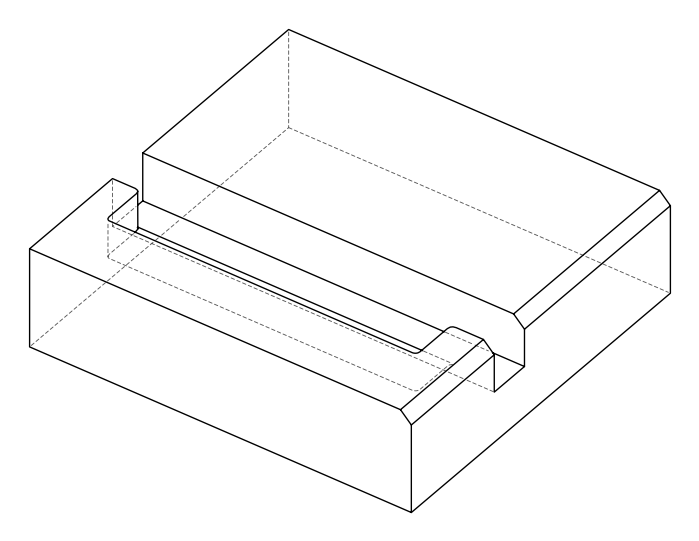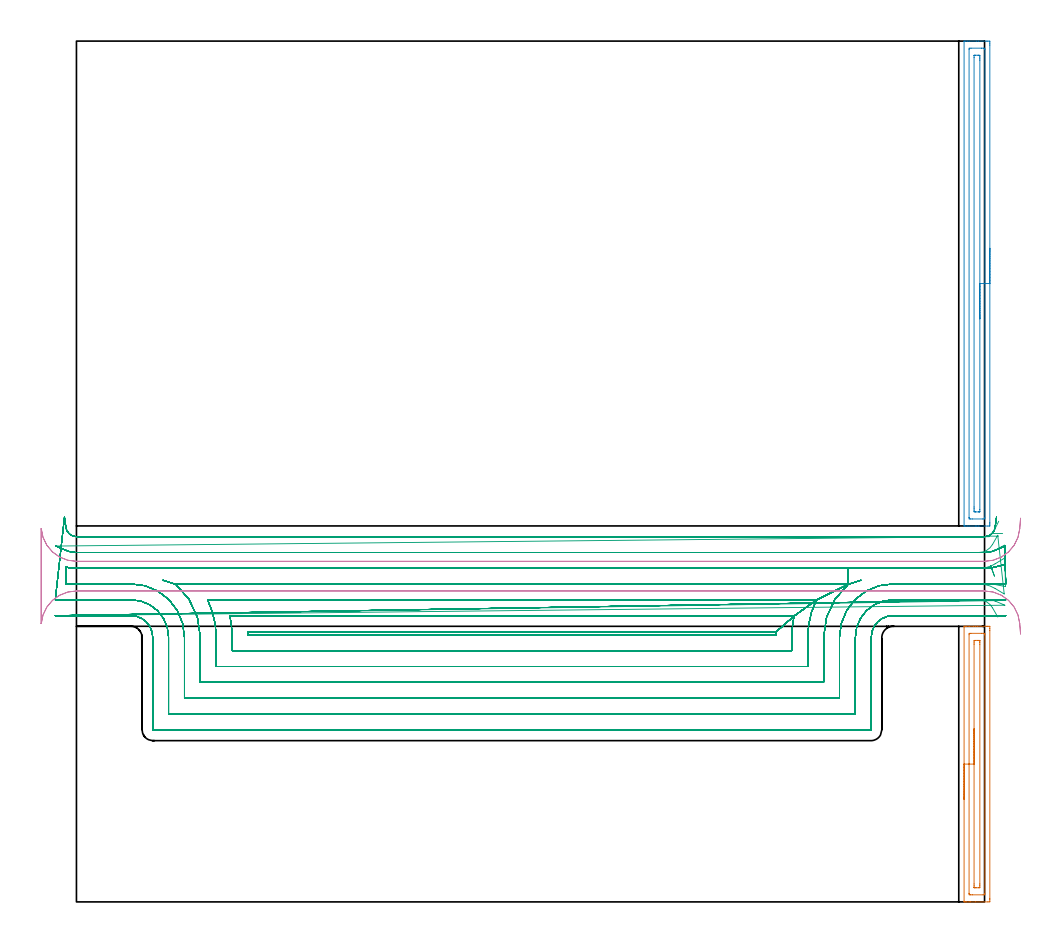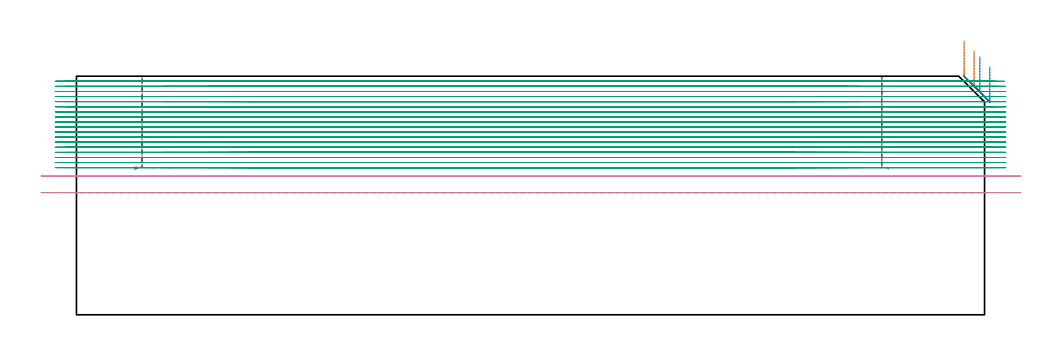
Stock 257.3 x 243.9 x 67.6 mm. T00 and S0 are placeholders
(PLAN: 4 operations, 2 tool changes, 140.7 min)
(1 AREA_MILL | FG_CHAMFER_SURFACE | UGT0205_001 | 2.07 min | 2204 mm3)
(2 AREA_MILL_1 | FG_CHAMFER_SURFACE_1 | UGT0205_001 | 3.49 min | 3785 mm3)
(3 MILL_OPEN_POCKET | POCKET_OPEN | NXT0201_008 | Follow Part, ap 1.5, ae 75% | 132.71 min | 364959 mm3)
(4 MILL_RECTANGULAR_SLOT | SLOT_RECTANGULAR | UGT0201_094 | Follow Part, ap 5, ae 75% | 2.46 min | 51886 mm3)
(TOOL UGT0205_001 | Chamfer Mill 20 x 3 x 45 deg. | D20 FL50 Z2)
(TOOL NXT0201_008 | ENDMILL 6mm [2P460-0600-NA 1630] | D6 FL26 Z6)
(TOOL UGT0201_094 | End mill 20 mm | D20 FL38 Z4)
(OP 1 AREA_MILL)
G17 G21 G94 G90
T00 M6
G54
G17 G0 G90 X251.5 Y29.047 S1061 M3
G43 Z77.6 H0
G94 G1 Y29.085 Z76.728 F250.
Y29.199 Z75.863
Y29.388 Z75.012
Y29.65 Z74.18
Y29.984 Z73.374
Y30.387 Z72.6
Y30.855 Z71.864
Y31.386 Z71.172
Y31.976 Z70.529
Y32.619 Z69.94
Y33.311 Z69.408
Y34.047 Z68.94
Y34.821 Z68.537
Y35.627 Z68.203
Y36.459 Z67.941
Y37.31 Z67.752
Y38.175 Z67.638
Y39.047 Z67.6
Y77.924
X251.502 Y78.091 Z67.588
X251.538 Y78.1 Z67.552
X251.926 Z67.173
X252.232 Z66.867
X252.93 Z66.165
X254.167 Z64.93
X254.706 Z64.389
X255.324 Z63.771
X257.988 Z61.109
X258.258 Y78.098 Z60.839
X258.791 Y78.092 Z60.306
X258.794 Y78.017 Z60.303
X258.799 Y77.478 Z60.301
X258.8 Y76.932 Z60.3
Y0.97
X258.799 Y0.622 Z60.301
X258.794 Y0.082 Z60.303
X258.792 Y0.008 Z60.306
X258.258 Y0. Z60.839
X254.706 Z64.389
X253.279 Z65.817
X252.93 Z66.165
X252.232 Z66.867
X251.926 Z67.174
X251.538 Z67.552
X251.524 Y0.01 Z67.567
X251.504 Y0.072 Z67.59
X251.5 Y0.176 Z67.6
Y39.047
X252.914 Z66.186
X252.915 Y75.706 Z66.185
X252.93 Y76.09 Z66.17
X253.412 Y76.099 Z65.688
X256.482 Y76.1 Z62.618
X256.964 Y76.099 Z62.136
X257.37 Y76.09 Z61.73
X257.385 Y75.69 Z61.715
X257.386 Y75.674 Z61.714
X257.385 Y2.394 Z61.715
X257.37 Y2.01 Z61.73
X256.888 Y2.001 Z62.212
X253.818 Y2. Z65.282
X253.336 Y2.001 Z65.764
X252.93 Y2.01 Z66.17
X252.915 Y2.41 Z66.185
X252.914 Y2.426 Z66.186
Y39.047
X254.328 Z64.772
X254.329 Y73.009 Z64.771
X254.33 Y73.388 Z64.77
X254.333 Y73.903 Z64.767
X254.335 Y74.083 Z64.765
X254.515 Y74.095 Z64.585
X254.706 Y74.097 Z64.394
X255.398 Y74.1 Z63.702
X255.594 Y74.099 Z63.506
X255.79 Y74.097 Z63.31
X255.92 Y74.093 Z63.18
X255.962 Y74.09 Z63.138
X255.965 Y74.073 Z63.135
X255.968 Y74.029 Z63.132
X255.97 Y73.903 Z63.13
X255.971 Y73.523 Z63.129
X255.972 Y73.009 Z63.128
X255.971 Y5.091 Z63.129
X255.97 Y4.712 Z63.13
X255.967 Y4.197 Z63.133
X255.965 Y4.017 Z63.135
X255.785 Y4.005 Z63.315
X255.594 Y4.003 Z63.506
X254.902 Y4. Z64.198
X254.706 Y4.001 Z64.394
X254.51 Y4.003 Z64.59
X254.38 Y4.007 Z64.72
X254.338 Y4.01 Z64.762
X254.335 Y4.027 Z64.765
X254.332 Y4.071 Z64.768
X254.33 Y4.197 Z64.77
X254.329 Y4.577 Z64.771
X254.328 Y5.091 Z64.772
Y39.047
Y39.918 Z64.81
Y40.783 Z64.924
Y41.635 Z65.112
Y42.467 Z65.375
Y43.273 Z65.709
Y44.047 Z66.111
Y44.783 Z66.58
Y45.475 Z67.111
Y46.118 Z67.701
Y46.707 Z68.344
Y47.238 Z69.036
Y47.707 Z69.772
Y48.11 Z70.545
Y48.444 Z71.351
Y48.706 Z72.183
Y48.895 Z73.035
Y49.009 Z73.9
Y49.047 Z74.772
G0 Z77.6
M5
M2
(OP 2 AREA_MILL_1)
G17 G21 G94 G90
T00 M6
G54
G17 G0 G90 X258.8 Y185.2 S1061 M3
G43 Z77.6 H0
Z70.3
G94 G1 Y185.162 Z69.428 F250.
Y185.048 Z68.564
Y184.859 Z67.712
Y184.597 Z66.88
Y184.263 Z66.074
Y183.86 Z65.3
Y183.392 Z64.564
Y182.86 Z63.872
Y182.271 Z63.229
Y181.628 Z62.64
Y180.936 Z62.108
Y180.2 Z61.64
Y179.426 Z61.237
Y178.62 Z60.903
Y177.788 Z60.641
Y176.937 Z60.452
Y176.072 Z60.338
Y175.2 Z60.3
Y107.425
X258.799 Y107.078 Z60.301
X258.793 Y106.541 Z60.303
X258.791 Y106.508 Z60.305
X258.258 Y106.5 Z60.838
X255.594 Z63.5
X254.971 Z64.127
X254.706 Z64.391
X252.93 Z66.165
X252.401 Z66.698
X251.823 Z67.276
X251.529 Z67.562
X251.503 Y106.509 Z67.588
X251.5 Y106.633 Z67.6
Y243.767
X251.503 Y243.891 Z67.588
X251.529 Y243.9 Z67.562
X251.823 Z67.276
X252.401 Z66.698
X252.93 Z66.165
X254.971 Z64.127
X255.594 Z63.5
X257.946 Z61.15
X258.258 Y243.898 Z60.838
X258.791 Y243.892 Z60.305
X258.793 Y243.859 Z60.303
X258.799 Y243.322 Z60.301
X258.8 Y242.778 Z60.3
Y175.2
X257.386 Z61.714
X257.385 Y108.844 Z61.715
X257.37 Y108.51 Z61.73
X256.838 Y108.501 Z62.262
X253.818 Y108.5 Z65.282
X253.286 Y108.502 Z65.814
X252.93 Y108.51 Z66.17
X252.915 Y108.859 Z66.185
X252.914 Y108.875 Z66.186
X252.915 Y241.557 Z66.185
X252.93 Y241.89 Z66.17
X253.462 Y241.899 Z65.638
X256.482 Y241.9 Z62.618
X257.014 Y241.898 Z62.086
X257.37 Y241.89 Z61.73
X257.385 Y241.541 Z61.715
Y241.525
X257.386 Y175.2 Z61.714
X255.972 Z63.128
X255.971 Y111.153 Z63.129
X255.967 Y110.64 Z63.133
X255.965 Y110.547 Z63.135
X255.96 Y110.51 Z63.14
X255.873 Y110.506 Z63.227
X255.732 Y110.501 Z63.368
X255.594 Y110.5 Z63.506
X254.845 Y110.501 Z64.255
X254.706 Y110.504 Z64.394
X254.567 Y110.509 Z64.533
X254.335 Y110.523 Z64.765
X254.333 Y110.64 Z64.767
X254.33 Y111.017 Z64.77
X254.329 Y111.53 Z64.771
X254.328 Y111.909 Z64.772
X254.329 Y239.248 Z64.771
X254.333 Y239.76 Z64.767
X254.335 Y239.853 Z64.765
X254.34 Y239.89 Z64.76
X254.427 Y239.894 Z64.673
X254.568 Y239.899 Z64.532
X254.706 Y239.9 Z64.394
X255.455 Y239.899 Z63.645
X255.594 Y239.897 Z63.506
X255.733 Y239.891 Z63.367
X255.965 Y239.877 Z63.135
X255.967 Y239.76 Z63.133
X255.97 Y239.383 Z63.13
X255.971 Y238.87 Z63.129
X255.972 Y238.491
Y175.2 Z63.128
Y174.328 Z63.167
Y173.464 Z63.28
Y172.612 Z63.469
Y171.78 Z63.732
Y170.974 Z64.065
Y170.2 Z64.468
Y169.464 Z64.937
Y168.772 Z65.468
Y168.129 Z66.057
Y167.54 Z66.701
Y167.008 Z67.393
Y166.54 Z68.128
Y166.137 Z68.902
Y165.803 Z69.708
Y165.541 Z70.54
Y165.352 Z71.392
Y165.238 Z72.257
Y165.2 Z73.128
G0 Z77.6
M5
M2
(OP 3 MILL_OPEN_POCKET)
G17 G21 G94 G90
T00 M6
G54
G17 G0 G90 X262.867 Y97.35 S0 M3
G43 Z77.6 H1
Z66.161
G94 G1 X260.3 Y95.798 F250.
G2 X259.05 Y95.169 R9. F500.
G1 X260.108 Y92.301
X259.05 Y95.169
G2 X255.644 Y94.5 R9.
G1 X218.684
Y90.
X209.608 Y85.5
X203.336 Y81.
X198.234 Y76.5
X48.566
G2 X48.593 Y75.7 R33.1
G1 X198.207
G2 X198.234 Y76.5 R33.1
G1 X203.336 Y81.
X43.464
G2 X44.1 Y75.002 R28.6
G1 Y71.2
X202.7
Y75.
G2 X203.336 Y81. R28.6
G1 X209.608 Y85.5
X37.192
G2 X39.6 Y75.002 R24.1
G1 Y66.7
X207.2
Y75.
G2 X209.608 Y85.5 R24.1
G1 X218.684 Y90.
X28.116
X24.526 Y91.124
X28.116 Y90.
G2 X35.1 Y75.002 R19.6
G1 Y62.2
X211.7
Y75.
G2 X218.684 Y90. R19.6
G1 X222.274 Y91.124
X218.684 Y90.
Y94.5
X0.
G2 X-3. Y94.881 R12.
G1 Y90.1
X15.5
G2 X30.6 Y75.001 R15.1
G1 Y57.7
X216.2
Y75.
G2 X231.3 Y90.1 R15.1
G1 X255.648
G2 X260.3 Y88.805 R9.
G1 X262.868 Y87.254 F250.
X261.039 Y103.879
X259.554 Y101.272
G2 X255.644 Y99. R4.5 F500.
G1 X0.
G2 X-3. Y99.626 R7.5
G1 X-5.75 Y100.826 F250.
X258.644 Y103.5 F500.
X255.644 F250.
X0. F500.
G2 X-2.97 Y106.077 R3.
G1 X-3.393 Y109.047 F250.
X-6. Y85.6
X-3.
X15.5 F500.
G2 X26.1 Y75. R10.6
G1 Y53.2
X220.7
Y75.
G2 X231.3 Y85.6 R10.6
G1 X255.648
G2 X259.556 Y83.331 R4.5
G1 X261.044 Y80.726 F250.
G0 Z77.6
X-6. Y81.1
Z66.161
G1 X-3.
X15.5 F500.
G2 X21.6 Y75. R6.1
G1 Y48.8
X21.605 Y48.745
X21.645 Y48.705
X21.7 Y48.7
X225.1
X225.155 Y48.705
X225.195 Y48.745
X225.2 Y48.8
Y75.
G2 X231.3 Y81.1 R6.1
G1 X255.648
X258.648 F250.
G0 Z77.6
X263.205 Y95.631
Z64.722
G1 X260.3 Y94.881
G2 X257.3 Y94.5 R12. F500.
G1 X218.684
Y90.
X209.608 Y85.5
X203.336 Y81.
X198.234 Y76.5
X48.566
G2 X48.593 Y75.7 R33.1
G1 X198.207
G2 X198.234 Y76.5 R33.1
G1 X203.336 Y81.
X43.464
G2 X44.1 Y75.002 R28.6
G1 Y71.2
X202.7
Y75.
G2 X203.336 Y81. R28.6
G1 X209.608 Y85.5
X37.192
G2 X39.6 Y75.002 R24.1
G1 Y66.7
X207.2
Y75.
G2 X209.608 Y85.5 R24.1
G1 X218.684 Y90.
X28.116
X24.526 Y91.124
X28.116 Y90.
G2 X35.1 Y75.002 R19.6
G1 Y62.2
X211.7
Y75.
G2 X218.684 Y90. R19.6
G1 X222.274 Y91.124
X218.684 Y90.
Y94.5
X0.
G2 X-3. Y94.881 R12.
G1 Y90.1
X15.5
G2 X30.6 Y75.001 R15.1
G1 Y57.7
X216.2
Y75.
G2 X231.3 Y90.1 R15.1
G1 X258.538
G2 X260.3 Y89.926 R9.
G1 X263.242 Y89.338 F250.
X262.947 Y101.073
X260.3 Y99.662
G2 X259.509 Y99.333 R4.5 F500.
X257.3 Y99. R7.5
G1 X0.
G2 X-3. Y99.626 R7.5
G1 X-5.75 Y100.826 F250.
G0 Z77.6
X261.184 Y103.633
Z64.722
G1 X258.184
G2 X257.3 Y103.5 R3. F500.
G1 X0.
G2 X-2.97 Y106.077 R3.
G1 X-3.393 Y109.047 F250.
X-6. Y85.6
X-3.
X15.5 F500.
G2 X26.1 Y75. R10.6
G1 Y53.2
X220.7
Y75.
G2 X231.3 Y85.6 R10.6
G1 X258.538
G2 X260.3 Y85.241 R4.5
G1 X263.06 Y84.066 F250.
X-6. Y81.1 F500.
X-3. F250.
X15.5 F500.
G2 X21.6 Y75. R6.1
G1 Y48.8
X21.605 Y48.745
X21.645 Y48.705
X21.7 Y48.7
X225.1
X225.155 Y48.705
X225.195 Y48.745
X225.2 Y48.8
Y75.
G2 X231.3 Y81.1 R6.1
G1 X258.538
X261.538 F250.
G0 X263.205 Y95.631 Z63.283
G1 X260.3 Y94.881
G2 X257.3 Y94.5 R12. F500.
G1 X218.684
Y90.
X209.608 Y85.5
X203.336 Y81.
X198.234 Y76.5
X48.566
G2 X48.593 Y75.7 R33.1
G1 X198.207
G2 X198.234 Y76.5 R33.1
G1 X203.336 Y81.
X43.464
G2 X44.1 Y75. R28.6
G1 Y71.2
X202.7
Y75.
G2 X203.336 Y81. R28.6
G1 X209.608 Y85.5
X37.192
G2 X39.6 Y75. R24.1
G1 Y66.7
X207.2
Y75.
G2 X209.608 Y85.5 R24.1
G1 X218.684 Y90.
X28.116
X24.526 Y91.124
X28.116 Y90.
G2 X35.1 Y75. R19.6
G1 Y62.2
X211.7
Y75.
G2 X218.684 Y90. R19.6
G1 X222.274 Y91.124
X218.684 Y90.
Y94.5
X0.
G2 X-3. Y94.881 R12.
G1 Y90.1
X15.5
G2 X30.6 Y75. R15.1
G1 Y57.7
X216.2
Y75.
G2 X231.3 Y90.1 R15.1
G1 X260.035
G2 X260.3 Y90.096 R9.
G1 X263.299 Y90.008 F250.
X263.05 Y100.826
X260.3 Y99.626
G2 X257.3 Y99. R7.5 F500.
G1 X0.
G2 X-3. Y99.626 R7.5
G1 X-5.75 Y100.826 F250.
G0 Z77.6
X262.425 Y104.382
Z63.283
G1 X259.425
G2 X257.3 Y103.5 R3. F500.
G1 X0.
G2 X-2.97 Y106.077 R3.
G1 X-3.393 Y109.047 F250.
X-6. Y85.6
X-3.
X15.5 F500.
G2 X26.1 Y75. R10.6
G1 Y53.2
X220.7
Y75.
G2 X231.3 Y85.6 R10.6
G1 X260.035
G2 X260.3 Y85.592 R4.5
G1 X263.295 Y85.415 F250.
X-6. Y81.1 F500.
X-3. F250.
X15.5 F500.
G2 X21.6 Y75. R6.1
G1 Y48.8
X21.605 Y48.745
X21.645 Y48.705
X21.7 Y48.7
X225.1
X225.155 Y48.705
X225.195 Y48.745
X225.2 Y48.8
Y75.
G2 X231.3 Y81.1 R6.1
G1 X260.035
X263.035 F250.
G0 X263.205 Y95.631 Z61.844
G1 X260.3 Y94.881
G2 X257.3 Y94.5 R12. F500.
G1 X218.684
Y90.
X209.608 Y85.5
X203.336 Y81.
X198.234 Y76.5
X48.566
G2 X48.593 Y75.7 R33.1
G1 X198.207
G2 X198.234 Y76.5 R33.1
G1 X203.336 Y81.
X43.464
G2 X44.1 Y75. R28.6
G1 Y71.2
X202.7
Y75.
G2 X203.336 Y81. R28.6
G1 X209.608 Y85.5
X37.192
G2 X39.6 Y75. R24.1
G1 Y66.7
X207.2
Y75.
G2 X209.608 Y85.5 R24.1
G1 X218.684 Y90.
X28.116
X24.526 Y91.124
X28.116 Y90.
G2 X35.1 Y75. R19.6
G1 Y62.2
X211.7
Y75.
G2 X218.684 Y90. R19.6
G1 X222.274 Y91.124
X218.684 Y90.
Y94.5
X0.
G2 X-3. Y94.881 R12.
G1 Y90.1
X15.5
G2 X30.6 Y75. R15.1
G1 Y57.7
X216.2
Y75.
G2 X231.3 Y90.1 R15.1
G1 X260.3
X263.3 F250.
X263.05 Y100.826
X260.3 Y99.626
G2 X257.3 Y99. R7.5 F500.
G1 X0.
G2 X-3. Y99.626 R7.5
G1 X-5.75 Y100.826 F250.
G0 Z77.6
X261.32 Y107.856
Z61.844
G1 X259.988 Y105.168
G2 X257.3 Y103.5 R3. F500.
G1 X0.
G2 X-2.97 Y106.077 R3.
G1 X-3.393 Y109.047 F250.
X-6. Y85.6
X-3.
X15.5 F500.
G2 X26.1 Y75. R10.6
G1 Y53.2
X220.7
Y75.
G2 X231.3 Y85.6 R10.6
G1 X260.3
X263.3 F250.
X-6. Y81.1 F500.
X-3. F250.
X15.5 F500.
G2 X21.6 Y75. R6.1
G1 Y48.8
X21.605 Y48.745
X21.645 Y48.705
X21.7 Y48.7
X225.1
X225.155 Y48.705
X225.195 Y48.745
X225.2 Y48.8
Y75.
G2 X231.3 Y81.1 R6.1
G1 X260.3
X263.3 F250.
G0 X263.205 Y95.631 Z60.405
G1 X260.3 Y94.881
G2 X257.3 Y94.5 R12. F500.
G1 X218.684
Y90.
X209.608 Y85.5
X203.336 Y81.
X198.234 Y76.5
X48.566
G2 X48.593 Y75.7 R33.1
G1 X198.207
G2 X198.234 Y76.5 R33.1
G1 X203.336 Y81.
X43.464
G2 X44.1 Y75. R28.6
G1 Y71.2
X202.7
Y75.
G2 X203.336 Y81. R28.6
G1 X209.608 Y85.5
X37.192
G2 X39.6 Y75. R24.1
G1 Y66.7
X207.2
Y75.
G2 X209.608 Y85.5 R24.1
G1 X218.684 Y90.
X28.116
X24.526 Y91.124
X28.116 Y90.
G2 X35.1 Y75. R19.6
G1 Y62.2
X211.7
Y75.
G2 X218.684 Y90. R19.6
G1 X222.274 Y91.124
X218.684 Y90.
Y94.5
X0.
G2 X-3. Y94.881 R12.
G1 Y90.1
X15.5
G2 X30.6 Y75. R15.1
G1 Y57.7
X216.2
Y75.
G2 X231.3 Y90.1 R15.1
G1 X260.3
X263.3 F250.
X263.05 Y100.826
X260.3 Y99.626
G2 X257.3 Y99. R7.5 F500.
G1 X0.
G2 X-3. Y99.626 R7.5
G1 X-5.75 Y100.826 F250.
G0 Z77.6
X260.711 Y109.023
Z60.405
G1 X260.267 Y106.056
G2 X257.3 Y103.5 R3. F500.
G1 X0.
G2 X-2.97 Y106.077 R3.
G1 X-3.393 Y109.047 F250.
X-6. Y85.6
X-3.
X15.5 F500.
G2 X26.1 Y75. R10.6
G1 Y53.2
X220.7
Y75.
G2 X231.3 Y85.6 R10.6
G1 X260.3
X263.3 F250.
X-6. Y81.1 F500.
X-3. F250.
X15.5 F500.
G2 X21.6 Y75. R6.1
G1 Y48.8
X21.605 Y48.745
X21.645 Y48.705
X21.7 Y48.7
X225.1
X225.155 Y48.705
X225.195 Y48.745
X225.2 Y48.8
Y75.
G2 X231.3 Y81.1 R6.1
G1 X260.3
X263.3 F250.
G0 X263.205 Y95.631 Z58.967
G1 X260.3 Y94.881
G2 X257.3 Y94.5 R12. F500.
G1 X218.684
Y90.
X209.608 Y85.5
X203.336 Y81.
X198.234 Y76.5
X48.566
G2 X48.593 Y75.7 R33.1
G1 X198.207
G2 X198.234 Y76.5 R33.1
G1 X203.336 Y81.
X43.464
G2 X44.1 Y75. R28.6
G1 Y71.2
X202.7
Y75.
G2 X203.336 Y81. R28.6
G1 X209.608 Y85.5
X37.192
G2 X39.6 Y75. R24.1
G1 Y66.7
X207.2
Y75.
G2 X209.608 Y85.5 R24.1
G1 X218.684 Y90.
X28.116
X24.526 Y91.124
X28.116 Y90.
G2 X35.1 Y75. R19.6
G1 Y62.2
X211.7
Y75.
G2 X218.684 Y90. R19.6
G1 X222.274 Y91.124
X218.684 Y90.
Y94.5
X0.
G2 X-3. Y94.881 R12.
G1 Y90.1
X15.5
G2 X30.6 Y75. R15.1
G1 Y57.7
X216.2
Y75.
G2 X231.3 Y90.1 R15.1
G1 X260.3
X263.3 F250.
X263.05 Y100.826
X260.3 Y99.626
G2 X257.3 Y99. R7.5 F500.
G1 X0.
G2 X-3. Y99.626 R7.5
G1 X-5.75 Y100.826 F250.
G0 Z77.6
X260.693 Y109.047
Z58.967
G1 X260.27 Y106.077
G2 X257.3 Y103.5 R3. F500.
G1 X0.
G2 X-2.97 Y106.077 R3.
G1 X-3.393 Y109.047 F250.
X-6. Y85.6
X-3.
X15.5 F500.
G2 X26.1 Y75. R10.6
G1 Y53.2
X220.7
Y75.
G2 X231.3 Y85.6 R10.6
G1 X260.3
X263.3 F250.
X-6. Y81.1 F500.
X-3. F250.
X15.5 F500.
G2 X21.6 Y75. R6.1
G1 Y48.8
X21.605 Y48.745
X21.645 Y48.705
X21.7 Y48.7
X225.1
X225.155 Y48.705
X225.195 Y48.745
X225.2 Y48.8
Y75.
G2 X231.3 Y81.1 R6.1
G1 X260.3
X263.3 F250.
G0 X263.205 Y95.631 Z57.528
G1 X260.3 Y94.881
G2 X257.3 Y94.5 R12. F500.
G1 X218.684
Y90.
X209.608 Y85.5
X203.336 Y81.
X198.234 Y76.5
X48.566
G2 X48.593 Y75.7 R33.1
G1 X198.207
G2 X198.234 Y76.5 R33.1
G1 X203.336 Y81.
X43.464
G2 X44.1 Y75. R28.6
G1 Y71.2
X202.7
Y75.
G2 X203.336 Y81. R28.6
G1 X209.608 Y85.5
X37.192
G2 X39.6 Y75. R24.1
G1 Y66.7
X207.2
Y75.
G2 X209.608 Y85.5 R24.1
G1 X218.684 Y90.
X28.116
X24.526 Y91.124
X28.116 Y90.
G2 X35.1 Y75. R19.6
G1 Y62.2
X211.7
Y75.
G2 X218.684 Y90. R19.6
G1 X222.274 Y91.124
X218.684 Y90.
Y94.5
X0.
G2 X-3. Y94.881 R12.
G1 Y90.1
X15.5
G2 X30.6 Y75. R15.1
G1 Y57.7
X216.2
Y75.
G2 X231.3 Y90.1 R15.1
G1 X260.3
X263.3 F250.
X263.05 Y100.826
X260.3 Y99.626
G2 X257.3 Y99. R7.5 F500.
G1 X0.
G2 X-3. Y99.626 R7.5
G1 X-5.75 Y100.826 F250.
G0 Z77.6
X260.693 Y109.047
Z57.528
G1 X260.27 Y106.077
G2 X257.3 Y103.5 R3. F500.
G1 X0.
G2 X-2.97 Y106.077 R3.
G1 X-3.393 Y109.047 F250.
X-6. Y85.6
X-3.
X15.5 F500.
G2 X26.1 Y75. R10.6
G1 Y53.2
X220.7
Y75.
G2 X231.3 Y85.6 R10.6
G1 X260.3
X263.3 F250.
X-6. Y81.1 F500.
X-3. F250.
X15.5 F500.
G2 X21.6 Y75. R6.1
G1 Y48.8
X21.605 Y48.745
X21.645 Y48.705
X21.7 Y48.7
X225.1
X225.155 Y48.705
X225.195 Y48.745
X225.2 Y48.8
Y75.
G2 X231.3 Y81.1 R6.1
G1 X260.3
X263.3 F250.
G0 X263.205 Y95.631 Z56.089
G1 X260.3 Y94.881
G2 X257.3 Y94.5 R12. F500.
G1 X218.684
Y90.
X209.608 Y85.5
X203.336 Y81.
X198.234 Y76.5
X48.566
G2 X48.593 Y75.7 R33.1
G1 X198.207
G2 X198.234 Y76.5 R33.1
G1 X203.336 Y81.
X43.464
G2 X44.1 Y75. R28.6
G1 Y71.2
X202.7
Y75.
G2 X203.336 Y81. R28.6
G1 X209.608 Y85.5
X37.192
G2 X39.6 Y75. R24.1
G1 Y66.7
X207.2
Y75.
G2 X209.608 Y85.5 R24.1
G1 X218.684 Y90.
X28.116
X24.526 Y91.124
X28.116 Y90.
G2 X35.1 Y75. R19.6
G1 Y62.2
X211.7
Y75.
G2 X218.684 Y90. R19.6
G1 X222.274 Y91.124
X218.684 Y90.
Y94.5
X0.
G2 X-3. Y94.881 R12.
G1 Y90.1
X15.5
G2 X30.6 Y75. R15.1
G1 Y57.7
X216.2
Y75.
G2 X231.3 Y90.1 R15.1
G1 X260.3
X263.3 F250.
X263.05 Y100.826
X260.3 Y99.626
G2 X257.3 Y99. R7.5 F500.
G1 X0.
G2 X-3. Y99.626 R7.5
G1 X-5.75 Y100.826 F250.
G0 Z77.6
X260.693 Y109.047
Z56.089
G1 X260.27 Y106.077
G2 X257.3 Y103.5 R3. F500.
G1 X0.
G2 X-2.97 Y106.077 R3.
G1 X-3.393 Y109.047 F250.
X-6. Y85.6
X-3.
X15.5 F500.
G2 X26.1 Y75. R10.6
G1 Y53.2
X220.7
Y75.
G2 X231.3 Y85.6 R10.6
G1 X260.3
X263.3 F250.
X-6. Y81.1 F500.
X-3. F250.
X15.5 F500.
G2 X21.6 Y75. R6.1
G1 Y48.8
X21.605 Y48.745
X21.645 Y48.705
X21.7 Y48.7
X225.1
X225.155 Y48.705
X225.195 Y48.745
X225.2 Y48.8
Y75.
G2 X231.3 Y81.1 R6.1
G1 X260.3
X263.3 F250.
G0 X263.205 Y95.631 Z54.65
G1 X260.3 Y94.881
G2 X257.3 Y94.5 R12. F500.
G1 X218.684
Y90.
X209.608 Y85.5
X203.336 Y81.
X198.234 Y76.5
X48.566
G2 X48.593 Y75.7 R33.1
G1 X198.207
G2 X198.234 Y76.5 R33.1
G1 X203.336 Y81.
X43.464
G2 X44.1 Y75. R28.6
G1 Y71.2
X202.7
Y75.
G2 X203.336 Y81. R28.6
G1 X209.608 Y85.5
X37.192
G2 X39.6 Y75. R24.1
G1 Y66.7
X207.2
Y75.
G2 X209.608 Y85.5 R24.1
G1 X218.684 Y90.
X28.116
X24.526 Y91.124
X28.116 Y90.
G2 X35.1 Y75. R19.6
G1 Y62.2
X211.7
Y75.
G2 X218.684 Y90. R19.6
G1 X222.274 Y91.124
X218.684 Y90.
Y94.5
X0.
G2 X-3. Y94.881 R12.
G1 Y90.1
X15.5
G2 X30.6 Y75. R15.1
G1 Y57.7
X216.2
Y75.
G2 X231.3 Y90.1 R15.1
G1 X260.3
X263.3 F250.
X263.05 Y100.826
X260.3 Y99.626
G2 X257.3 Y99. R7.5 F500.
G1 X0.
G2 X-3. Y99.626 R7.5
G1 X-5.75 Y100.826 F250.
G0 Z77.6
X260.693 Y109.047
Z54.65
G1 X260.27 Y106.077
G2 X257.3 Y103.5 R3. F500.
G1 X0.
G2 X-2.97 Y106.077 R3.
G1 X-3.393 Y109.047 F250.
X-6. Y85.6
X-3.
X15.5 F500.
G2 X26.1 Y75. R10.6
G1 Y53.2
X220.7
Y75.
G2 X231.3 Y85.6 R10.6
G1 X260.3
X263.3 F250.
X-6. Y81.1 F500.
X-3. F250.
X15.5 F500.
G2 X21.6 Y75. R6.1
G1 Y48.8
X21.605 Y48.745
X21.645 Y48.705
X21.7 Y48.7
X225.1
X225.155 Y48.705
X225.195 Y48.745
X225.2 Y48.8
Y75.
G2 X231.3 Y81.1 R6.1
G1 X260.3
X263.3 F250.
G0 X263.205 Y95.631 Z53.211
G1 X260.3 Y94.881
G2 X257.3 Y94.5 R12. F500.
G1 X218.684
Y90.
X209.608 Y85.5
X203.336 Y81.
X198.234 Y76.5
X48.566
G2 X48.593 Y75.7 R33.1
G1 X198.207
G2 X198.234 Y76.5 R33.1
G1 X203.336 Y81.
X43.464
G2 X44.1 Y75. R28.6
G1 Y71.2
X202.7
Y75.
G2 X203.336 Y81. R28.6
G1 X209.608 Y85.5
X37.192
G2 X39.6 Y75. R24.1
G1 Y66.7
X207.2
Y75.
G2 X209.608 Y85.5 R24.1
G1 X218.684 Y90.
X28.116
X24.526 Y91.124
X28.116 Y90.
G2 X35.1 Y75. R19.6
G1 Y62.2
X211.7
Y75.
G2 X218.684 Y90. R19.6
G1 X222.274 Y91.124
X218.684 Y90.
Y94.5
X0.
G2 X-3. Y94.881 R12.
G1 Y90.1
X15.5
G2 X30.6 Y75. R15.1
G1 Y57.7
X216.2
Y75.
G2 X231.3 Y90.1 R15.1
G1 X260.3
X263.3 F250.
X263.05 Y100.826
X260.3 Y99.626
G2 X257.3 Y99. R7.5 F500.
G1 X0.
G2 X-3. Y99.626 R7.5
G1 X-5.75 Y100.826 F250.
G0 Z77.6
X260.693 Y109.047
Z53.211
G1 X260.27 Y106.077
G2 X257.3 Y103.5 R3. F500.
G1 X0.
G2 X-2.97 Y106.077 R3.
G1 X-3.393 Y109.047 F250.
X-6. Y85.6
X-3.
X15.5 F500.
G2 X26.1 Y75. R10.6
G1 Y53.2
X220.7
Y75.
G2 X231.3 Y85.6 R10.6
G1 X260.3
X263.3 F250.
X-6. Y81.1 F500.
X-3. F250.
X15.5 F500.
G2 X21.6 Y75. R6.1
G1 Y48.8
X21.605 Y48.745
X21.645 Y48.705
X21.7 Y48.7
X225.1
X225.155 Y48.705
X225.195 Y48.745
X225.2 Y48.8
Y75.
G2 X231.3 Y81.1 R6.1
G1 X260.3
X263.3 F250.
G0 X263.205 Y95.631 Z51.772
G1 X260.3 Y94.881
G2 X257.3 Y94.5 R12. F500.
G1 X218.684
Y90.
X209.608 Y85.5
X203.336 Y81.
X198.234 Y76.5
X48.566
G2 X48.593 Y75.7 R33.1
G1 X198.207
G2 X198.234 Y76.5 R33.1
G1 X203.336 Y81.
X43.464
G2 X44.1 Y75. R28.6
G1 Y71.2
X202.7
Y75.
G2 X203.336 Y81. R28.6
G1 X209.608 Y85.5
X37.192
G2 X39.6 Y75. R24.1
G1 Y66.7
X207.2
Y75.
G2 X209.608 Y85.5 R24.1
G1 X218.684 Y90.
X28.116
X24.526 Y91.124
X28.116 Y90.
G2 X35.1 Y75. R19.6
G1 Y62.2
X211.7
Y75.
G2 X218.684 Y90. R19.6
G1 X222.274 Y91.124
X218.684 Y90.
Y94.5
X0.
G2 X-3. Y94.881 R12.
G1 Y90.1
X15.5
G2 X30.6 Y75. R15.1
G1 Y57.7
X216.2
Y75.
G2 X231.3 Y90.1 R15.1
G1 X260.3
X263.3 F250.
X263.05 Y100.826
X260.3 Y99.626
G2 X257.3 Y99. R7.5 F500.
G1 X0.
G2 X-3. Y99.626 R7.5
G1 X-5.75 Y100.826 F250.
G0 Z77.6
X260.693 Y109.047
Z51.772
G1 X260.27 Y106.077
G2 X257.3 Y103.5 R3. F500.
G1 X0.
G2 X-2.97 Y106.077 R3.
G1 X-3.393 Y109.047 F250.
X-6. Y85.6
X-3.
X15.5 F500.
G2 X26.1 Y75. R10.6
G1 Y53.2
X220.7
Y75.
G2 X231.3 Y85.6 R10.6
G1 X260.3
X263.3 F250.
X-6. Y81.1 F500.
X-3. F250.
X15.5 F500.
G2 X21.6 Y75. R6.1
G1 Y48.8
X21.605 Y48.745
X21.645 Y48.705
X21.7 Y48.7
X225.1
X225.155 Y48.705
X225.195 Y48.745
X225.2 Y48.8
Y75.
G2 X231.3 Y81.1 R6.1
G1 X260.3
X263.3 F250.
G0 X263.205 Y95.631 Z50.333
G1 X260.3 Y94.881
G2 X257.3 Y94.5 R12. F500.
G1 X218.684
Y90.
X209.608 Y85.5
X203.336 Y81.
X198.234 Y76.5
X48.566
G2 X48.593 Y75.7 R33.1
G1 X198.207
G2 X198.234 Y76.5 R33.1
G1 X203.336 Y81.
X43.464
G2 X44.1 Y75. R28.6
G1 Y71.2
X202.7
Y75.
G2 X203.336 Y81. R28.6
G1 X209.608 Y85.5
X37.192
G2 X39.6 Y75. R24.1
G1 Y66.7
X207.2
Y75.
G2 X209.608 Y85.5 R24.1
G1 X218.684 Y90.
X28.116
X24.526 Y91.124
X28.116 Y90.
G2 X35.1 Y75. R19.6
G1 Y62.2
X211.7
Y75.
G2 X218.684 Y90. R19.6
G1 X222.274 Y91.124
X218.684 Y90.
Y94.5
X0.
G2 X-3. Y94.881 R12.
G1 Y90.1
X15.5
G2 X30.6 Y75. R15.1
G1 Y57.7
X216.2
Y75.
G2 X231.3 Y90.1 R15.1
G1 X260.3
X263.3 F250.
X263.05 Y100.826
X260.3 Y99.626
G2 X257.3 Y99. R7.5 F500.
G1 X0.
G2 X-3. Y99.626 R7.5
G1 X-5.75 Y100.826 F250.
G0 Z77.6
X260.693 Y109.047
Z50.333
G1 X260.27 Y106.077
G2 X257.3 Y103.5 R3. F500.
G1 X0.
G2 X-2.97 Y106.077 R3.
G1 X-3.393 Y109.047 F250.
X-6. Y85.6
X-3.
X15.5 F500.
G2 X26.1 Y75. R10.6
G1 Y53.2
X220.7
Y75.
G2 X231.3 Y85.6 R10.6
G1 X260.3
X263.3 F250.
X-6. Y81.1 F500.
X-3. F250.
X15.5 F500.
G2 X21.6 Y75. R6.1
G1 Y48.8
X21.605 Y48.745
X21.645 Y48.705
X21.7 Y48.7
X225.1
X225.155 Y48.705
X225.195 Y48.745
X225.2 Y48.8
Y75.
G2 X231.3 Y81.1 R6.1
G1 X260.3
X263.3 F250.
G0 X263.205 Y95.631 Z48.894
G1 X260.3 Y94.881
G2 X257.3 Y94.5 R12. F500.
G1 X218.684
Y90.
X209.608 Y85.5
X203.336 Y81.
X198.234 Y76.5
X48.566
G2 X48.593 Y75.7 R33.1
G1 X198.207
G2 X198.234 Y76.5 R33.1
G1 X203.336 Y81.
X43.464
G2 X44.1 Y75. R28.6
G1 Y71.2
X202.7
Y75.
G2 X203.336 Y81. R28.6
G1 X209.608 Y85.5
X37.192
G2 X39.6 Y75. R24.1
G1 Y66.7
X207.2
Y75.
G2 X209.608 Y85.5 R24.1
G1 X218.684 Y90.
X28.116
X24.526 Y91.124
X28.116 Y90.
G2 X35.1 Y75. R19.6
G1 Y62.2
X211.7
Y75.
G2 X218.684 Y90. R19.6
G1 X222.274 Y91.124
X218.684 Y90.
Y94.5
X0.
G2 X-3. Y94.881 R12.
G1 Y90.1
X15.5
G2 X30.6 Y75. R15.1
G1 Y57.7
X216.2
Y75.
G2 X231.3 Y90.1 R15.1
G1 X260.3
X263.3 F250.
X263.05 Y100.826
X260.3 Y99.626
G2 X257.3 Y99. R7.5 F500.
G1 X0.
G2 X-3. Y99.626 R7.5
G1 X-5.75 Y100.826 F250.
G0 Z77.6
X260.693 Y109.047
Z48.894
G1 X260.27 Y106.077
G2 X257.3 Y103.5 R3. F500.
G1 X0.
G2 X-2.97 Y106.077 R3.
G1 X-3.393 Y109.047 F250.
X-6. Y85.6
X-3.
X15.5 F500.
G2 X26.1 Y75. R10.6
G1 Y53.2
X220.7
Y75.
G2 X231.3 Y85.6 R10.6
G1 X260.3
X263.3 F250.
X-6. Y81.1 F500.
X-3. F250.
X15.5 F500.
G2 X21.6 Y75. R6.1
G1 Y48.8
X21.605 Y48.745
X21.645 Y48.705
X21.7 Y48.7
X225.1
X225.155 Y48.705
X225.195 Y48.745
X225.2 Y48.8
Y75.
G2 X231.3 Y81.1 R6.1
G1 X260.3
X263.3 F250.
G0 X263.205 Y95.631 Z47.456
G1 X260.3 Y94.881
G2 X257.3 Y94.5 R12. F500.
G1 X218.684
Y90.
X209.608 Y85.5
X203.336 Y81.
X198.234 Y76.5
X48.566
G2 X48.593 Y75.7 R33.1
G1 X198.207
G2 X198.234 Y76.5 R33.1
G1 X203.336 Y81.
X43.464
G2 X44.1 Y75. R28.6
G1 Y71.2
X202.7
Y75.
G2 X203.336 Y81. R28.6
G1 X209.608 Y85.5
X37.192
G2 X39.6 Y75. R24.1
G1 Y66.7
X207.2
Y75.
G2 X209.608 Y85.5 R24.1
G1 X218.684 Y90.
X28.116
X24.526 Y91.124
X28.116 Y90.
G2 X35.1 Y75. R19.6
G1 Y62.2
X211.7
Y75.
G2 X218.684 Y90. R19.6
G1 X222.274 Y91.124
X218.684 Y90.
Y94.5
X0.
G2 X-3. Y94.881 R12.
G1 Y90.1
X15.5
G2 X30.6 Y75. R15.1
G1 Y57.7
X216.2
Y75.
G2 X231.3 Y90.1 R15.1
G1 X260.3
X263.3 F250.
X263.05 Y100.826
X260.3 Y99.626
G2 X257.3 Y99. R7.5 F500.
G1 X0.
G2 X-3. Y99.626 R7.5
G1 X-5.75 Y100.826 F250.
G0 Z77.6
X260.693 Y109.047
Z47.456
G1 X260.27 Y106.077
G2 X257.3 Y103.5 R3. F500.
G1 X0.
G2 X-2.97 Y106.077 R3.
G1 X-3.393 Y109.047 F250.
X-6. Y85.6
X-3.
X15.5 F500.
G2 X26.1 Y75. R10.6
G1 Y53.2
X220.7
Y75.
G2 X231.3 Y85.6 R10.6
G1 X260.3
X263.3 F250.
X-6. Y81.1 F500.
X-3. F250.
X15.5 F500.
G2 X21.6 Y75. R6.1
G1 Y48.8
X21.605 Y48.745
X21.645 Y48.705
X21.7 Y48.7
X225.1
X225.155 Y48.705
X225.195 Y48.745
X225.2 Y48.8
Y75.
G2 X231.3 Y81.1 R6.1
G1 X260.3
X263.3 F250.
G0 X263.205 Y95.631 Z46.017
G1 X260.3 Y94.881
G2 X257.3 Y94.5 R12. F500.
G1 X218.684
Y90.
X209.608 Y85.5
X203.336 Y81.
X198.234 Y76.5
X48.566
G2 X48.593 Y75.7 R33.1
G1 X198.207
G2 X198.234 Y76.5 R33.1
G1 X203.336 Y81.
X43.464
G2 X44.1 Y75. R28.6
G1 Y71.2
X202.7
Y75.
G2 X203.336 Y81. R28.6
G1 X209.608 Y85.5
X37.192
G2 X39.6 Y75. R24.1
G1 Y66.7
X207.2
Y75.
G2 X209.608 Y85.5 R24.1
G1 X218.684 Y90.
X28.116
X24.526 Y91.124
X28.116 Y90.
G2 X35.1 Y75. R19.6
G1 Y62.2
X211.7
Y75.
G2 X218.684 Y90. R19.6
G1 X222.274 Y91.124
X218.684 Y90.
Y94.5
X0.
G2 X-3. Y94.881 R12.
G1 Y90.1
X15.5
G2 X30.6 Y75. R15.1
G1 Y57.7
X216.2
Y75.
G2 X231.3 Y90.1 R15.1
G1 X260.3
X263.3 F250.
X263.05 Y100.826
X260.3 Y99.626
G2 X257.3 Y99. R7.5 F500.
G1 X0.
G2 X-3. Y99.626 R7.5
G1 X-5.75 Y100.826 F250.
G0 Z77.6
X260.693 Y109.047
Z46.017
G1 X260.27 Y106.077
G2 X257.3 Y103.5 R3. F500.
G1 X0.
G2 X-2.97 Y106.077 R3.
G1 X-3.393 Y109.047 F250.
X-6. Y85.6
X-3.
X15.5 F500.
G2 X26.1 Y75. R10.6
G1 Y53.2
X220.7
Y75.
G2 X231.3 Y85.6 R10.6
G1 X260.3
X263.3 F250.
X-6. Y81.1 F500.
X-3. F250.
X15.5 F500.
G2 X21.6 Y75. R6.1
G1 Y48.8
X21.605 Y48.745
X21.645 Y48.705
X21.7 Y48.7
X225.1
X225.155 Y48.705
X225.195 Y48.745
X225.2 Y48.8
Y75.
G2 X231.3 Y81.1 R6.1
G1 X260.3
X263.3 F250.
G0 X263.205 Y95.631 Z44.578
G1 X260.3 Y94.881
G2 X257.3 Y94.5 R12. F500.
G1 X218.684
Y90.
X209.608 Y85.5
X203.336 Y81.
X198.234 Y76.5
X48.566
G2 X48.593 Y75.7 R33.1
G1 X198.207
G2 X198.234 Y76.5 R33.1
G1 X203.336 Y81.
X43.464
G2 X44.1 Y75. R28.6
G1 Y71.2
X202.7
Y75.
G2 X203.336 Y81. R28.6
G1 X209.608 Y85.5
X37.192
G2 X39.6 Y75. R24.1
G1 Y66.7
X207.2
Y75.
G2 X209.608 Y85.5 R24.1
G1 X218.684 Y90.
X28.116
X24.526 Y91.124
X28.116 Y90.
G2 X35.1 Y75. R19.6
G1 Y62.2
X211.7
Y75.
G2 X218.684 Y90. R19.6
G1 X222.274 Y91.124
X218.684 Y90.
Y94.5
X0.
G2 X-3. Y94.881 R12.
G1 Y90.1
X15.5
G2 X30.6 Y75. R15.1
G1 Y57.7
X216.2
Y75.
G2 X231.3 Y90.1 R15.1
G1 X260.3
X263.3 F250.
X263.05 Y100.826
X260.3 Y99.626
G2 X257.3 Y99. R7.5 F500.
G1 X0.
G2 X-3. Y99.626 R7.5
G1 X-5.75 Y100.826 F250.
G0 Z77.6
X260.693 Y109.047
Z44.578
G1 X260.27 Y106.077
G2 X257.3 Y103.5 R3. F500.
G1 X0.
G2 X-2.97 Y106.077 R3.
G1 X-3.393 Y109.047 F250.
X-6. Y85.6
X-3.
X15.5 F500.
G2 X26.1 Y75. R10.6
G1 Y53.2
X220.7
Y75.
G2 X231.3 Y85.6 R10.6
G1 X260.3
X263.3 F250.
X-6. Y81.1 F500.
X-3. F250.
X15.5 F500.
G2 X21.6 Y75. R6.1
G1 Y48.8
X21.605 Y48.745
X21.645 Y48.705
X21.7 Y48.7
X225.1
X225.155 Y48.705
X225.195 Y48.745
X225.2 Y48.8
Y75.
G2 X231.3 Y81.1 R6.1
G1 X260.3
X263.3 F250.
G0 X263.205 Y95.631 Z43.139
G1 X260.3 Y94.881
G2 X257.3 Y94.5 R12. F500.
G1 X218.684
Y90.
X209.608 Y85.5
X203.336 Y81.
X198.234 Y76.5
X48.566
G2 X48.593 Y75.7 R33.1
G1 X198.207
G2 X198.234 Y76.5 R33.1
G1 X203.336 Y81.
X43.464
G2 X44.1 Y75. R28.6
G1 Y71.2
X202.7
Y75.
G2 X203.336 Y81. R28.6
G1 X209.608 Y85.5
X37.192
G2 X39.6 Y75. R24.1
G1 Y66.7
X207.2
Y75.
G2 X209.608 Y85.5 R24.1
G1 X218.684 Y90.
X28.116
X24.526 Y91.124
X28.116 Y90.
G2 X35.1 Y75. R19.6
G1 Y62.2
X211.7
Y75.
G2 X218.684 Y90. R19.6
G1 X222.274 Y91.124
X218.684 Y90.
Y94.5
X0.
G2 X-3. Y94.881 R12.
G1 Y90.1
X15.5
G2 X30.6 Y75. R15.1
G1 Y57.7
X216.2
Y75.
G2 X231.3 Y90.1 R15.1
G1 X260.3
X263.3 F250.
X263.05 Y100.826
X260.3 Y99.626
G2 X257.3 Y99. R7.5 F500.
G1 X0.
G2 X-3. Y99.626 R7.5
G1 X-5.75 Y100.826 F250.
G0 Z77.6
X260.693 Y109.047
Z43.139
G1 X260.27 Y106.077
G2 X257.3 Y103.5 R3. F500.
G1 X0.
G2 X-2.97 Y106.077 R3.
G1 X-3.393 Y109.047 F250.
X-6. Y85.6
X-3.
X15.5 F500.
G2 X26.1 Y75. R10.6
G1 Y53.2
X220.7
Y75.
G2 X231.3 Y85.6 R10.6
G1 X260.3
X263.3 F250.
X-6. Y81.1 F500.
X-3. F250.
X15.5 F500.
G2 X21.6 Y75. R6.1
G1 Y48.8
X21.605 Y48.745
X21.645 Y48.705
X21.7 Y48.7
X225.1
X225.155 Y48.705
X225.195 Y48.745
X225.2 Y48.8
Y75.
G2 X231.3 Y81.1 R6.1
G1 X260.3
X263.3 F250.
G0 X263.205 Y95.631 Z41.7
G1 X260.3 Y94.881
G2 X257.3 Y94.5 R12. F500.
G1 X218.684
Y90.
X209.608 Y85.5
X203.336 Y81.
X198.234 Y76.5
X48.566
G2 X48.593 Y75.7 R33.1
G1 X198.207
G2 X198.234 Y76.5 R33.1
G1 X203.336 Y81.
X43.464
G2 X44.1 Y75. R28.6
G1 Y71.2
X202.7
Y75.
G2 X203.336 Y81. R28.6
G1 X209.608 Y85.5
X37.192
G2 X39.6 Y75. R24.1
G1 Y66.7
X207.2
Y75.
G2 X209.608 Y85.5 R24.1
G1 X218.684 Y90.
X28.116
X24.526 Y91.124
X28.116 Y90.
G2 X35.1 Y75. R19.6
G1 Y62.2
X211.7
Y75.
G2 X218.684 Y90. R19.6
G1 X222.274 Y91.124
X218.684 Y90.
Y94.5
X0.
G2 X-3. Y94.881 R12.
G1 Y90.1
X15.5
G2 X30.6 Y75. R15.1
G1 Y57.7
X216.2
Y75.
G2 X231.3 Y90.1 R15.1
G1 X260.3
X263.3 F250.
X263.05 Y100.826
X260.3 Y99.626
G2 X257.3 Y99. R7.5 F500.
G1 X0.
G2 X-3. Y99.626 R7.5
G1 X-5.75 Y100.826 F250.
G0 Z77.6
X260.693 Y109.047
Z41.7
G1 X260.27 Y106.077
G2 X257.3 Y103.5 R3. F500.
G1 X0.
G2 X-2.97 Y106.077 R3.
G1 X-3.393 Y109.047 F250.
X-6. Y85.6
X-3.
X15.5 F500.
G2 X26.1 Y75. R10.6
G1 Y53.2
X220.7
Y75.
G2 X231.3 Y85.6 R10.6
G1 X260.3
X263.3 F250.
X-6. Y81.1 F500.
X-3. F250.
X15.5 F500.
G2 X21.6 Y75. R6.1
G1 Y48.8
X21.605 Y48.745
X21.645 Y48.705
X21.7 Y48.7
X225.1
X225.155 Y48.705
X225.195 Y48.745
X225.2 Y48.8
Y75.
G2 X231.3 Y81.1 R6.1
G1 X260.3
X263.3 F250.
G0 Z77.6
M5
M2
(OP 4 MILL_RECTANGULAR_SLOT)
G17 G21 G94 G90
T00 M6
G54
G17 G0 G90 X267.502 Y108.717 S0 M3
G43 Z77.6 H0
Z39.314
G94 G1 X267.27 Y105.726 F250.
G2 X257.3 Y96.5 R10. F500.
G1 X0.
G2 X-9.97 Y105.726 R10.
G1 X-10.
Y78.874
X-9.97
G2 X0. Y88.1 R10.
G1 X257.3
G2 X267.27 Y78.874 R10.
G1 X267.502 Y75.883 F250.
G0 Y108.717 Z34.6
G1 X267.27 Y105.726
G2 X257.3 Y96.5 R10. F500.
G1 X0.
G2 X-9.97 Y105.726 R10.
G1 X-10.
Y78.874
X-9.97
G2 X0. Y88.1 R10.
G1 X257.3
G2 X267.27 Y78.874 R10.
G1 X267.502 Y75.883 F250.
G0 Z77.6
M5
M2
